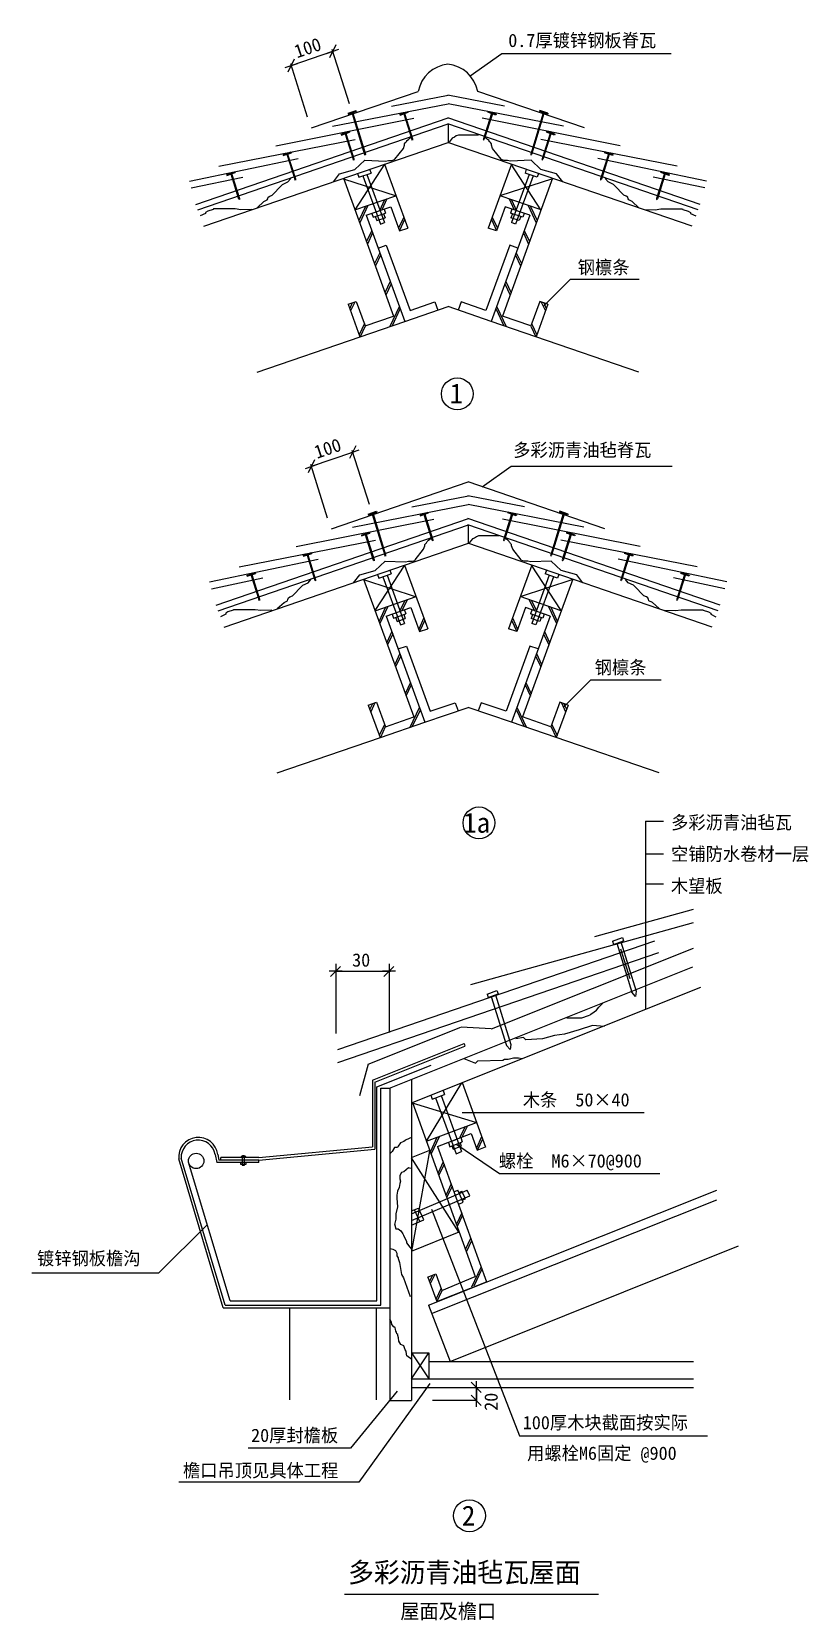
# Model space of a CAD drawing. Header units: metres. Extents: x 124 to 213, y 96 to 279.
import ezdxf

# ---------------------------------------------------------------- set-up
doc = ezdxf.new("R2010")
doc.units = ezdxf.units.M
for name, color, linetype in [('1', 7, 'Continuous'), ('B', 6, 'Continuous'), ('C', 3, 'Continuous'), ('PUB_TEXT', 7, 'Continuous'), ('标注', 2, 'Continuous')]:
    doc.layers.add(name, color=color, linetype=linetype)

# ---------------------------------------------------------------- blocks, each defined once
blk = doc.blocks.new('_ArchTick')
blk.add_line((-0.75, 0), (0.75, 0))
at = {"color": 5, "linetype": 'ByBlock'}
blk.add_lwpolyline([(-0.56, -0.56), (0.61, 0.61)], dxfattribs=at)

msp = doc.modelspace()

# ---------------------------------------------------------------- linework, layer by layer
msp.add_line((159.9, 98.63), (189.15, 98.63))
at = {"layer": '1'}
for p, q in [((153.76, 274.82), (158.54, 276.46)), ((160.45, 270.41), (158.47, 276.66)), ((155.62, 268.86), (153.7, 275.02)), ((174.37, 273.64), (178, 276.21)), ((178, 276.21), (197.51, 276.21)), ((161.24, 269.64), (161.27, 269.55)), ((167.72, 266.23), (167.64, 266.33)), ((167.73, 266.36), (167.72, 266.23)), ((162.29, 264.47), (162.2, 264.56)), ((162.3, 264.6), (162.29, 264.47)), ((195.84, 259.5), (195.85, 259.37)), ((195.85, 259.37), (195.94, 259.46)), ((182.79, 247.06), (185.94, 250.21)), ((185.94, 250.21), (193.84, 250.21)), ((156.08, 228.63), (160.86, 230.27)), ((162.77, 224.22), (160.79, 230.47)), ((157.95, 222.67), (156.03, 228.83)), ((175.76, 226.27), (179.11, 228.64)), ((179.11, 228.64), (197.64, 228.64)), ((185.12, 200.87), (188.27, 204.02)), ((188.27, 204.02), (196.39, 204.02)), ((194.57, 187.74), (196.65, 187.74)), ((194.57, 187.74), (194.57, 166.05)), ((194.57, 183.96), (196.65, 183.96)), ((194.57, 180.52), (196.65, 180.52)), ((158.82, 170.43), (165.19, 170.43)), ((158.88, 171.28), (158.88, 163.28)), ((165.02, 171.28), (165.02, 163.38)), ((173.44, 154.17), (194.42, 154.17)), ((172.85, 150.46), (177.74, 147.14)), ((177.74, 147.14), (196.23, 147.14)), ((169.92, 143), (180.07, 116.91)), ((144.05, 141.21), (138.47, 135.63)), ((138.47, 135.63), (123.86, 135.63)), ((169.72, 122.93), (161.53, 111.55)), ((165.97, 122.06), (160.59, 115.48)), ((175.17, 120.97), (170.02, 120.97)), ((175.09, 122.46), (175.09, 120.97))]:
    msp.add_line(p, q, dxfattribs=at)
at = {"layer": 'B'}
for p, q in [((156.07, 267.62), (168.39, 271.84)), ((165.31, 270.14), (171.85, 271.41)), ((178.32, 270.14), (171.78, 271.41)), ((187.56, 267.62), (175.24, 271.84)), ((158.5, 267.82), (171.82, 270.4)), ((160.3, 269.32), (161.24, 269.64)), ((160.3, 269.32), (160.33, 269.22)), ((160.33, 269.22), (161.27, 269.55)), ((160.76, 269.3), (162.2, 264.56)), ((160.85, 269.33), (162.3, 264.6)), ((166.26, 269.21), (167.21, 269.53)), ((166.26, 269.21), (166.29, 269.11)), ((166.29, 269.11), (167.24, 269.44)), ((166.71, 269.25), (167.64, 266.33)), ((166.8, 269.29), (167.73, 266.36)), ((167.21, 269.53), (167.24, 269.44)), ((185.13, 267.82), (171.82, 270.4)), ((176.83, 269.29), (175.9, 266.36)), ((176.93, 269.25), (175.99, 266.33)), ((176.42, 269.53), (176.39, 269.44)), ((177.34, 269.11), (176.39, 269.44)), ((177.37, 269.21), (176.42, 269.53)), ((177.37, 269.21), (177.34, 269.11)), ((182.78, 269.33), (181.34, 264.6)), ((182.87, 269.3), (181.43, 264.56)), ((182.39, 269.64), (182.36, 269.55)), ((183.3, 269.22), (182.36, 269.55)), ((183.33, 269.32), (182.39, 269.64)), ((183.33, 269.32), (183.3, 269.22)), ((142.77, 258.82), (171.85, 268.8)), ((143, 258.18), (171.85, 268.08)), ((151.98, 265.58), (167.88, 268.74)), ((200.86, 258.82), (171.78, 268.8)), ((200.63, 258.18), (171.78, 268.08)), ((171.82, 268.11), (171.82, 265.91)), ((191.65, 265.58), (175.75, 268.74)), ((143.68, 256.3), (171.85, 265.96)), ((145.41, 263.22), (161.13, 266.31)), ((159.51, 266.9), (160.46, 267.23)), ((159.51, 266.9), (159.54, 266.81)), ((159.54, 266.81), (160.48, 267.13)), ((159.95, 266.95), (160.88, 264.02)), ((160.05, 266.98), (160.98, 264.05)), ((160.46, 267.23), (160.48, 267.13)), ((199.95, 256.3), (171.78, 265.96)), ((175.9, 266.36), (175.91, 266.23)), ((175.91, 266.23), (175.99, 266.33)), ((198.22, 263.22), (182.5, 266.31)), ((183.59, 266.98), (182.65, 264.05)), ((183.68, 266.95), (182.75, 264.02)), ((183.18, 267.23), (183.15, 267.13)), ((184.09, 266.81), (183.15, 267.13)), ((184.12, 266.9), (183.18, 267.23)), ((184.12, 266.9), (184.09, 266.81)), ((142.03, 261.49), (154.55, 264.11)), ((152.81, 264.54), (153.75, 264.87)), ((152.81, 264.54), (152.84, 264.45)), ((152.84, 264.45), (153.78, 264.77)), ((153.25, 264.59), (154.15, 261.71)), ((153.34, 264.62), (154.24, 261.75)), ((153.75, 264.87), (153.78, 264.77)), ((160.97, 263.92), (160.88, 264.02)), ((160.98, 264.05), (160.97, 263.92)), ((181.34, 264.6), (181.35, 264.47)), ((181.35, 264.47), (181.43, 264.56)), ((182.65, 264.05), (182.66, 263.92)), ((182.66, 263.92), (182.75, 264.02)), ((201.6, 261.49), (189.08, 264.11)), ((190.29, 264.62), (189.39, 261.75)), ((190.38, 264.59), (189.49, 261.71)), ((189.88, 264.87), (189.85, 264.77)), ((190.8, 264.45), (189.85, 264.77)), ((190.83, 264.54), (189.88, 264.87)), ((190.83, 264.54), (190.8, 264.45)), ((142.23, 260.71), (148.17, 261.95)), ((146.32, 262.25), (147.27, 262.57)), ((146.32, 262.25), (146.35, 262.15)), ((146.35, 262.15), (147.3, 262.48)), ((146.78, 262.34), (147.69, 259.46)), ((146.88, 262.37), (147.79, 259.5)), ((147.27, 262.57), (147.3, 262.48)), ((159.77, 261.82), (165.55, 245.94)), ((161.11, 258.19), (164.52, 263.44)), ((161.37, 262.37), (161.53, 261.94)), ((161.53, 261.94), (162.95, 262.42)), ((162, 262.1), (164.02, 256.55)), ((162.47, 262.26), (164.49, 256.72)), ((162.79, 262.86), (162.95, 262.42)), ((164.5, 263.44), (167.17, 256.09)), ((179.13, 263.44), (176.46, 256.09)), ((183.86, 261.82), (178.08, 245.94)), ((182.52, 258.19), (179.11, 263.44)), ((181.16, 262.26), (179.14, 256.72)), ((181.63, 262.1), (179.61, 256.55)), ((180.84, 262.86), (180.69, 262.42)), ((182.1, 261.94), (180.69, 262.42)), ((182.26, 262.37), (182.1, 261.94)), ((201.4, 260.71), (195.46, 261.95)), ((196.75, 262.37), (195.84, 259.5)), ((196.85, 262.34), (195.94, 259.46)), ((196.37, 262.57), (196.34, 262.48)), ((197.28, 262.15), (196.34, 262.48)), ((197.31, 262.25), (196.37, 262.57)), ((197.31, 262.25), (197.28, 262.15)), ((154.23, 261.62), (154.15, 261.71)), ((154.24, 261.75), (154.23, 261.62)), ((159.77, 261.76), (165.83, 259.79)), ((183.86, 261.76), (177.8, 259.79)), ((189.39, 261.75), (189.4, 261.62)), ((189.4, 261.62), (189.49, 261.71)), ((147.78, 259.37), (147.69, 259.46)), ((147.79, 259.5), (147.78, 259.37)), ((161.09, 258.17), (165.82, 259.8)), ((162.3, 258.59), (161.55, 256.96)), ((162.57, 258.68), (161.65, 256.69)), ((162.38, 257.56), (165.22, 258.53)), ((164.5, 259.34), (163.92, 258.08)), ((164.77, 259.44), (164.19, 258.18)), ((164.47, 258.25), (164.62, 257.82)), ((165.22, 258.53), (166.23, 255.77)), ((178.41, 258.53), (177.41, 255.77)), ((182.54, 258.17), (177.81, 259.8)), ((181.25, 257.56), (178.41, 258.53)), ((178.86, 259.44), (179.45, 258.18)), ((179.17, 258.25), (179.01, 257.82)), ((179.13, 259.34), (179.72, 258.08)), ((181.06, 258.68), (181.99, 256.69)), ((181.33, 258.59), (182.09, 256.96)), ((162.38, 257.56), (166.84, 245.32)), ((163.05, 257.77), (163.21, 257.33)), ((163.21, 257.33), (164.62, 257.82)), ((163.44, 257.41), (163.61, 256.94)), ((163.61, 256.94), (164.57, 257.27)), ((164.02, 256.55), (164.49, 256.72)), ((164.4, 257.74), (164.57, 257.27)), ((166.72, 257.34), (166.12, 256.06)), ((166.82, 257.07), (166.22, 255.79)), ((181.25, 257.56), (176.8, 245.32)), ((176.82, 257.07), (177.41, 255.79)), ((176.92, 257.34), (177.51, 256.06)), ((180.43, 257.33), (179.01, 257.82)), ((179.24, 257.74), (179.07, 257.27)), ((180.03, 256.94), (179.07, 257.27)), ((179.61, 256.55), (179.14, 256.72)), ((180.2, 257.41), (180.03, 256.94)), ((180.58, 257.77), (180.43, 257.33)), ((163.03, 255.79), (162.43, 254.52)), ((163.12, 255.52), (162.53, 254.25)), ((166.23, 255.77), (167.17, 256.09)), ((177.41, 255.77), (176.46, 256.09)), ((180.51, 255.52), (181.1, 254.25)), ((180.61, 255.79), (181.2, 254.52)), ((163.95, 253.25), (163.36, 251.99)), ((164.05, 252.98), (163.46, 251.72)), ((163.76, 253.78), (164.7, 254.1)), ((164.7, 254.1), (167.44, 246.59)), ((178.93, 254.1), (176.19, 246.59)), ((179.87, 253.78), (178.93, 254.1)), ((179.58, 252.98), (180.17, 251.72)), ((179.68, 253.25), (180.27, 251.99)), ((165.16, 249.92), (164.55, 248.61)), ((165.26, 249.65), (164.65, 248.34)), ((178.37, 249.65), (178.98, 248.34)), ((178.47, 249.92), (179.08, 248.61)), ((160.3, 247.31), (161.25, 247.63)), ((160.3, 247.31), (161.67, 243.55)), ((160.79, 247.46), (160.5, 246.82)), ((161.07, 247.56), (160.59, 246.53)), ((161.25, 247.63), (162.27, 244.81)), ((167.44, 246.59), (170.31, 247.57)), ((170.31, 247.57), (170.65, 246.63)), ((173.32, 247.57), (172.98, 246.63)), ((176.19, 246.59), (173.32, 247.57)), ((182.38, 247.63), (181.36, 244.81)), ((183.33, 247.31), (181.96, 243.55)), ((183.33, 247.31), (182.38, 247.63)), ((182.56, 247.56), (183.05, 246.53)), ((182.84, 247.46), (183.14, 246.82)), ((161.7, 243.56), (166.84, 245.32)), ((162.27, 244.81), (165.55, 245.94)), ((166.17, 247), (165.11, 244.73)), ((166.27, 246.73), (165.38, 244.82)), ((166.84, 245.32), (171.82, 247.03)), ((176.8, 245.32), (171.82, 247.03)), ((181.94, 243.56), (176.8, 245.32)), ((177.36, 246.73), (178.25, 244.82)), ((177.46, 247), (178.52, 244.73)), ((181.36, 244.81), (178.08, 245.94)), ((162.18, 245.08), (161.58, 243.8)), ((162.27, 244.79), (161.7, 243.56)), ((181.36, 244.79), (181.94, 243.56)), ((181.45, 245.08), (182.05, 243.8)), ((158.4, 221.43), (174.15, 226.83)), ((167.64, 223.95), (174.17, 225.22)), ((180.64, 223.95), (174.11, 225.22)), ((189.88, 221.43), (174.14, 226.83)), ((160.83, 221.63), (174.14, 224.21)), ((162.62, 223.13), (163.57, 223.45)), ((162.65, 223.03), (163.6, 223.36)), ((163.57, 223.45), (163.6, 223.36)), ((168.59, 223.02), (169.53, 223.34)), ((169.53, 223.34), (169.56, 223.25)), ((187.45, 221.63), (174.14, 224.21)), ((178.75, 223.34), (178.72, 223.25)), ((179.69, 223.02), (178.75, 223.34)), ((184.71, 223.45), (184.68, 223.36)), ((185.63, 223.03), (184.68, 223.36)), ((185.66, 223.13), (184.71, 223.45)), ((145.09, 212.63), (174.17, 222.61)), ((145.32, 211.99), (174.17, 221.89)), ((154.31, 219.39), (170.2, 222.55)), ((162.62, 223.13), (162.65, 223.03)), ((163.08, 223.11), (164.53, 218.38)), ((163.18, 223.14), (164.62, 218.41)), ((168.59, 223.02), (168.62, 222.92)), ((168.62, 222.92), (169.56, 223.25)), ((169.03, 223.07), (169.96, 220.14)), ((169.13, 223.1), (170.06, 220.17)), ((203.19, 212.63), (174.11, 222.61)), ((202.96, 211.99), (174.11, 221.89)), ((174.14, 221.9), (174.14, 219.75)), ((193.97, 219.39), (178.08, 222.55)), ((179.15, 223.1), (178.22, 220.17)), ((179.25, 223.07), (178.32, 220.14)), ((179.66, 222.92), (178.72, 223.25)), ((179.69, 223.02), (179.66, 222.92)), ((185.1, 223.14), (183.66, 218.41)), ((185.2, 223.11), (183.75, 218.38)), ((185.66, 223.13), (185.63, 223.03)), ((146.01, 210.11), (174.17, 219.78)), ((147.74, 217.03), (163.45, 220.12)), ((161.83, 220.71), (162.78, 221.04)), ((161.83, 220.71), (161.86, 220.62)), ((161.86, 220.62), (162.81, 220.94)), ((162.28, 220.76), (163.21, 217.83)), ((162.37, 220.79), (163.3, 217.87)), ((162.78, 221.04), (162.81, 220.94)), ((170.05, 220.04), (169.96, 220.14)), ((170.06, 220.17), (170.05, 220.04)), ((202.27, 210.11), (174.11, 219.78)), ((178.22, 220.17), (178.23, 220.04)), ((178.23, 220.04), (178.32, 220.14)), ((200.54, 217.03), (184.83, 220.12)), ((185.91, 220.79), (184.98, 217.87)), ((186, 220.76), (185.07, 217.83)), ((185.5, 221.04), (185.47, 220.94)), ((186.42, 220.62), (185.47, 220.94)), ((186.45, 220.71), (185.5, 221.04)), ((186.45, 220.71), (186.42, 220.62)), ((144.35, 215.3), (156.87, 217.92)), ((155.13, 218.35), (156.08, 218.68)), ((155.13, 218.35), (155.16, 218.26)), ((155.16, 218.26), (156.11, 218.58)), ((155.57, 218.4), (156.47, 215.52)), ((155.67, 218.43), (156.56, 215.56)), ((156.08, 218.68), (156.11, 218.58)), ((163.3, 217.87), (163.29, 217.73)), ((164.61, 218.28), (164.53, 218.38)), ((164.62, 218.41), (164.61, 218.28)), ((183.66, 218.41), (183.67, 218.28)), ((183.67, 218.28), (183.75, 218.38)), ((184.98, 217.87), (184.99, 217.73)), ((203.93, 215.3), (191.41, 217.92)), ((192.61, 218.43), (191.72, 215.56)), ((192.71, 218.4), (191.81, 215.52)), ((192.2, 218.68), (192.17, 218.58)), ((193.12, 218.26), (192.17, 218.58)), ((193.15, 218.35), (192.2, 218.68)), ((193.15, 218.35), (193.12, 218.26)), ((148.64, 216.06), (149.59, 216.38)), ((148.64, 216.06), (148.67, 215.96)), ((148.67, 215.96), (149.62, 216.29)), ((149.11, 216.15), (150.02, 213.27)), ((149.2, 216.18), (150.11, 213.31)), ((149.59, 216.38), (149.62, 216.29)), ((163.29, 217.73), (163.21, 217.83)), ((163.43, 212), (166.85, 217.25)), ((163.69, 216.18), (163.85, 215.75)), ((163.85, 215.75), (165.27, 216.23)), ((164.8, 216.07), (166.82, 210.53)), ((165.11, 216.67), (165.27, 216.23)), ((166.82, 217.25), (169.5, 209.91)), ((181.46, 217.25), (178.78, 209.91)), ((184.85, 212), (181.43, 217.25)), ((183.48, 216.07), (181.46, 210.53)), ((183.17, 216.67), (183.01, 216.23)), ((184.43, 215.75), (183.01, 216.23)), ((184.59, 216.18), (184.43, 215.75)), ((184.99, 217.73), (185.07, 217.83)), ((199.08, 216.18), (198.17, 213.31)), ((199.17, 216.15), (198.26, 213.27)), ((198.69, 216.38), (198.66, 216.29)), ((199.61, 215.96), (198.66, 216.29)), ((199.64, 216.06), (198.69, 216.38)), ((199.64, 216.06), (199.61, 215.96)), ((144.56, 214.52), (150.49, 215.76)), ((156.55, 215.43), (156.47, 215.52)), ((156.56, 215.56), (156.55, 215.43)), ((162.09, 215.63), (167.87, 199.75)), ((162.09, 215.57), (168.15, 213.6)), ((164.32, 215.91), (166.34, 210.37)), ((186.19, 215.57), (180.13, 213.6)), ((186.19, 215.63), (180.41, 199.75)), ((183.96, 215.91), (181.94, 210.37)), ((191.72, 215.56), (191.73, 215.43)), ((191.73, 215.43), (191.81, 215.52)), ((203.72, 214.52), (197.79, 215.76)), ((150.1, 213.18), (150.02, 213.27)), ((150.11, 213.31), (150.1, 213.18)), ((163.42, 211.98), (168.15, 213.61)), ((164.63, 212.4), (163.87, 210.77)), ((164.9, 212.49), (163.97, 210.5)), ((166.83, 213.15), (166.24, 211.89)), ((167.1, 213.25), (166.51, 211.99)), ((184.86, 211.98), (180.13, 213.61)), ((181.18, 213.25), (181.77, 211.99)), ((181.45, 213.15), (182.04, 211.89)), ((183.38, 212.49), (184.31, 210.5)), ((183.65, 212.4), (184.41, 210.77)), ((198.17, 213.31), (198.18, 213.18)), ((198.18, 213.18), (198.26, 213.27)), ((164.71, 211.37), (167.54, 212.34)), ((164.71, 211.37), (169.16, 199.13)), ((165.37, 211.58), (165.53, 211.14)), ((165.53, 211.14), (166.95, 211.63)), ((165.78, 211.23), (165.95, 210.76)), ((165.95, 210.76), (166.88, 211.08)), ((166.33, 210.36), (166.82, 210.53)), ((166.71, 211.55), (166.88, 211.08)), ((166.79, 212.06), (166.95, 211.63)), ((167.54, 212.34), (168.55, 209.58)), ((169.04, 211.16), (168.44, 209.87)), ((169.14, 210.88), (168.54, 209.6)), ((183.57, 211.37), (179.12, 199.13)), ((179.14, 210.88), (179.74, 209.6)), ((179.24, 211.16), (179.84, 209.87)), ((180.74, 212.34), (179.73, 209.58)), ((183.57, 211.37), (180.74, 212.34)), ((181.49, 212.06), (181.33, 211.63)), ((182.75, 211.14), (181.33, 211.63)), ((181.56, 211.55), (181.39, 211.08)), ((182.38, 210.74), (181.39, 211.08)), ((181.95, 210.36), (181.46, 210.53)), ((182.55, 211.21), (182.38, 210.74)), ((182.91, 211.58), (182.75, 211.14)), ((165.35, 209.6), (164.76, 208.33)), ((165.45, 209.33), (164.86, 208.06)), ((168.55, 209.58), (169.5, 209.91)), ((179.73, 209.58), (178.78, 209.91)), ((182.83, 209.33), (183.42, 208.06)), ((182.93, 209.6), (183.52, 208.33)), ((166.27, 207.06), (165.68, 205.8)), ((166.08, 207.59), (167.03, 207.91)), ((167.03, 207.91), (169.76, 200.4)), ((181.25, 207.91), (178.52, 200.4)), ((182.2, 207.59), (181.25, 207.91)), ((182.01, 207.06), (182.6, 205.8)), ((166.37, 206.79), (165.78, 205.53)), ((181.91, 206.79), (182.5, 205.53)), ((167.49, 203.73), (166.87, 202.42)), ((167.58, 203.46), (166.97, 202.15)), ((180.7, 203.46), (181.31, 202.15)), ((180.79, 203.73), (181.41, 202.42)), ((162.63, 201.12), (163.57, 201.44)), ((163.57, 201.44), (164.6, 198.62)), ((169.76, 200.4), (172.64, 201.38)), ((172.64, 201.38), (172.98, 200.44)), ((175.64, 201.38), (175.3, 200.44)), ((178.52, 200.4), (175.64, 201.38)), ((184.71, 201.44), (183.68, 198.62)), ((185.65, 201.12), (184.71, 201.44)), ((162.63, 201.12), (163.99, 197.36)), ((163.12, 201.27), (162.82, 200.63)), ((163.39, 201.37), (162.91, 200.34)), ((164.6, 198.62), (167.87, 199.75)), ((168.49, 200.81), (167.43, 198.54)), ((168.59, 200.54), (167.7, 198.63)), ((169.16, 199.13), (174.14, 200.84)), ((179.12, 199.13), (174.14, 200.84)), ((179.69, 200.54), (180.58, 198.63)), ((179.79, 200.81), (180.85, 198.54)), ((183.68, 198.62), (180.41, 199.75)), ((185.65, 201.12), (184.29, 197.36)), ((184.89, 201.37), (185.37, 200.34)), ((185.16, 201.27), (185.46, 200.63)), ((164.5, 198.89), (163.9, 197.61)), ((164.02, 197.37), (169.16, 199.13)), ((164.59, 198.6), (164.02, 197.37)), ((184.26, 197.37), (179.12, 199.13)), ((183.69, 198.6), (184.26, 197.37)), ((183.78, 198.89), (184.38, 197.61)), ((188.74, 174.44), (200.1, 177.61)), ((174.45, 168.92), (200.11, 176.06)), ((159.12, 161.41), (195.66, 173.94)), ((190.77, 173.91), (191.92, 174.32)), ((190.89, 173.53), (192.04, 173.94)), ((191.92, 174.32), (192.04, 173.94)), ((159.13, 159.94), (196.12, 172.61)), ((176.81, 163.8), (200.1, 173.11)), ((190.77, 173.91), (190.89, 173.53)), ((191.25, 173.66), (193.01, 168.01)), ((191.69, 173.03), (192.76, 169.61)), ((191.72, 173.82), (193.49, 168.13)), ((165.08, 156.96), (200.03, 170.93)), ((167.6, 155.27), (200.96, 168.61)), ((176.32, 167.79), (177.46, 168.2)), ((176.32, 167.79), (176.44, 167.41)), ((176.44, 167.41), (177.59, 167.82)), ((176.79, 167.54), (178.56, 161.89)), ((177.27, 167.71), (179.04, 162.01)), ((177.46, 168.2), (177.59, 167.82)), ((193.43, 167.53), (193.01, 168.01)), ((193.49, 168.13), (193.43, 167.53)), ((162.63, 159.73), (173.31, 164)), ((176.79, 163.8), (173.32, 164)), ((163.1, 157.87), (173.68, 162.1)), ((163.4, 157.67), (173.77, 161.81)), ((173.68, 162.1), (173.77, 161.81)), ((178.97, 161.42), (178.56, 161.89)), ((179.04, 162.01), (178.97, 161.42)), ((162.63, 159.73), (161.6, 156.08)), ((163.6, 157.1), (169.86, 159.6)), ((163.1, 157.87), (163.1, 150.21)), ((163.4, 157.67), (163.4, 149.93)), ((167.6, 157.96), (167.6, 120.96)), ((169.35, 150.87), (173.4, 157.56)), ((173.43, 157.6), (176.13, 150.18)), ((163.6, 132.46), (163.6, 157.1)), ((164.09, 156.96), (165.1, 156.96)), ((164.09, 131.96), (164.09, 156.96)), ((165.1, 156.96), (165.1, 120.96)), ((169.85, 156.17), (170.01, 155.71)), ((170.01, 155.71), (171.41, 156.25)), ((170.39, 155.86), (172.74, 149.41)), ((171.04, 156.11), (173.38, 149.66)), ((171.25, 156.69), (171.41, 156.25)), ((167.7, 155.29), (175.11, 152.99)), ((167.72, 155.32), (174.96, 135.24)), ((169.34, 150.86), (175.1, 153)), ((173.78, 152.55), (173.19, 151.29)), ((174.05, 152.64), (173.46, 151.38)), ((150.01, 148.98), (163.1, 150.2)), ((170.54, 151.27), (169.79, 149.65)), ((170.81, 151.37), (169.89, 149.38)), ((170.62, 150.24), (174.5, 151.73)), ((170.62, 150.24), (176.25, 134.63)), ((171.86, 150.7), (172.04, 150.21)), ((172.04, 150.21), (173.46, 150.76)), ((172.21, 150.85), (172.68, 151.02)), ((172.27, 150.3), (172.4, 149.93)), ((172.4, 149.93), (173.34, 150.29)), ((173.2, 150.66), (173.34, 150.29)), ((173.28, 151.27), (173.46, 150.76)), ((174.5, 151.73), (175.19, 149.83)), ((175.69, 151.34), (175.09, 150.06)), ((175.79, 151.07), (175.19, 149.79)), ((175.19, 149.83), (176.14, 150.19)), ((145.92, 131.66), (140.79, 148.8)), ((146.14, 131.96), (141.07, 148.89)), ((146.71, 132.46), (141.92, 148.45)), ((144.99, 149.33), (145.19, 148.38)), ((150.01, 148.38), (145.19, 148.38)), ((145.29, 149.33), (145.43, 148.68)), ((150.01, 148.68), (145.43, 148.68)), ((145.65, 148.68), (145.65, 148.98)), ((150.01, 148.98), (145.65, 148.98)), ((147.91, 148.38), (147.91, 148.19)), ((148.1, 149.15), (148.1, 148.1)), ((148.23, 148.98), (148.23, 149.17)), ((148.36, 148.1), (148.36, 149.15)), ((148.56, 148.19), (148.56, 148.38)), ((150.01, 148.38), (150.01, 148.68)), ((150.02, 148.68), (163.4, 149.93)), ((167.6, 148.96), (169.71, 149.8)), ((169.7, 149.71), (167.6, 138.18)), ((173.07, 140.38), (167.6, 148.94)), ((171.27, 148.48), (170.67, 147.2)), ((172.74, 149.41), (173.38, 149.66)), ((147.91, 148.19), (148.56, 148.19)), ((148.1, 148.1), (148.36, 148.1)), ((171.37, 148.2), (170.77, 146.93)), ((167.6, 142.47), (174.04, 145.19)), ((172.19, 145.94), (171.6, 144.68)), ((172.29, 145.67), (171.7, 144.4)), ((172.5, 145.03), (172.93, 145.21)), ((173.55, 143.81), (172.93, 145.21)), ((173.05, 144.95), (173.41, 145.11)), ((173.82, 144.19), (173.41, 145.11)), ((174.32, 144.55), (174.04, 145.19)), ((167.6, 141.72), (174.32, 144.55)), ((167.6, 142.81), (168.4, 143.15)), ((168.58, 141.59), (167.97, 142.95)), ((169.02, 141.78), (168.4, 143.15)), ((173.08, 143.61), (173.55, 143.81)), ((173.45, 144.04), (173.82, 144.19)), ((167.6, 141.18), (169.02, 141.78)), ((173.4, 142.61), (172.79, 141.3)), ((173.5, 142.34), (172.89, 141.02)), ((167.6, 138.19), (173.1, 140.39)), ((174.42, 139.64), (173.81, 138.33)), ((174.52, 139.37), (173.91, 138.06)), ((169.44, 135.17), (170.42, 135.56)), ((170.42, 135.56), (171.12, 133.64)), ((175.58, 136.31), (174.52, 134.03)), ((175.68, 136.03), (174.79, 134.13)), ((169.49, 135.19), (170.52, 132.37)), ((169.98, 135.33), (169.68, 134.69)), ((170.25, 135.43), (169.77, 134.4)), ((171.03, 133.9), (170.43, 132.62)), ((170.54, 132.38), (176.25, 134.63)), ((171.12, 133.64), (174.96, 135.24)), ((146.14, 131.96), (164.09, 131.96)), ((146.71, 132.46), (163.6, 132.46)), ((171.12, 133.61), (170.54, 132.38)), ((145.92, 131.66), (165.1, 131.66)), ((165.1, 120.96), (167.6, 120.96))]:
    msp.add_line(p, q, dxfattribs=at)
msp.add_circle((142.8, 148.58), 0.89, dxfattribs=at)
for centre, radius, start, end in [((172.16, 271.15), 3.83, 95.29, 169.55), ((171.48, 271.15), 3.82, 10.42, 85.2), ((143.05, 149.02), 2.27, 7.87, 185.63), ((143.04, 149.01), 1.97, 9.43, 183.57), ((148.24, 148.78), 0.39, 31.37, 149.26)]:
    msp.add_arc(centre, radius, start, end, dxfattribs=at)
at = {"layer": 'C'}
for p, q in [((149.81, 239.48), (161.7, 243.56)), ((193.82, 239.48), (181.94, 243.56)), ((152.13, 193.29), (164.02, 197.37)), ((196.15, 193.29), (184.26, 197.37)), ((169.57, 131.94), (202.77, 145.21)), ((169.93, 131.01), (202.77, 144.11)), ((172.07, 125.46), (205.3, 138.78)), ((169.57, 131.94), (172.07, 125.46)), ((153.55, 131.63), (153.55, 121.03)), ((163.55, 131.63), (163.55, 121.03)), ((167.6, 123.46), (169.6, 126.46)), ((167.6, 126.46), (169.6, 126.46)), ((167.6, 126.45), (169.6, 123.46)), ((169.6, 126.46), (169.6, 123.46)), ((169.6, 125.46), (200.1, 125.46)), ((167.6, 123.46), (200.1, 123.46)), ((167.6, 122.46), (200.1, 122.46))]:
    msp.add_line(p, q, dxfattribs=at)
for points in [[(158.61, 261.41), (159.32, 262.32), (161.1, 262.83), (162.23, 263.9), (164.6, 263.81), (164.96, 263.87), (165.28, 263.87), (165.34, 263.87), (165.67, 263.97), (165.7, 264.03), (166.67, 265.26), (166.8, 265.65), (166.8, 265.81), (166.93, 265.94), (167, 266.01), (167.06, 266.07), (167.06, 266.07), (167.09, 266.17), (167.26, 266.3), (167.42, 266.43), (167.68, 266.62)], [(175.34, 266.8), (173.47, 266.8), (173.01, 266.8), (172.76, 266.7), (172.55, 266.55), (172.3, 266.45), (171.95, 265.99)], [(185.03, 261.41), (184.31, 262.32), (182.53, 262.83), (181.4, 263.9), (179.03, 263.81), (178.68, 263.87), (178.35, 263.87), (178.29, 263.87), (177.96, 263.97), (177.93, 264.03), (176.96, 265.26), (176.83, 265.65), (176.83, 265.81), (176.7, 265.94), (176.64, 266.01), (176.57, 266.07), (176.57, 266.07), (176.54, 266.17), (176.38, 266.3), (176.21, 266.43), (175.96, 266.62)], [(149.82, 258.42), (150.59, 259.14), (150.98, 259.33), (151.05, 259.46), (151.11, 259.66), (151.27, 259.78), (151.56, 259.88), (152.63, 261.01), (152.76, 261.11), (153.38, 261.4), (153.7, 261.79)], [(193.82, 258.42), (193.04, 259.14), (192.65, 259.33), (192.59, 259.46), (192.52, 259.66), (192.36, 259.78), (192.07, 259.88), (191, 261.01), (190.87, 261.11), (190.25, 261.4), (189.93, 261.79)], [(149.21, 258.24), (147.94, 258.19), (147.28, 258.29), (146.37, 258.29), (145.86, 258.29), (144.79, 258.29), (144.74, 258.24), (144.13, 258.03), (143.88, 257.88), (143.88, 257.78), (143.27, 257.48)], [(194.42, 258.24), (195.69, 258.19), (196.35, 258.29), (197.27, 258.29), (197.77, 258.29), (198.84, 258.29), (198.89, 258.24), (199.5, 258.03), (199.75, 257.88), (199.75, 257.78), (200.36, 257.48)], [(160.93, 215.22), (161.64, 216.13), (163.42, 216.64), (164.56, 217.71), (166.92, 217.62), (167.28, 217.68), (167.6, 217.68), (167.67, 217.68), (167.99, 217.78), (168.02, 217.84), (169, 219.07), (169.13, 219.46), (169.13, 219.62), (169.26, 219.75), (169.32, 219.82), (169.39, 219.88), (169.39, 219.88), (169.42, 219.98), (169.58, 220.11), (169.74, 220.24), (170, 220.43)], [(177.66, 220.61), (175.79, 220.61), (175.33, 220.61), (175.08, 220.51), (174.88, 220.36), (174.63, 220.26), (174.27, 219.8)], [(187.35, 215.22), (186.64, 216.13), (184.86, 216.64), (183.72, 217.71), (181.36, 217.62), (181, 217.68), (180.68, 217.68), (180.61, 217.68), (180.29, 217.78), (180.26, 217.84), (179.28, 219.07), (179.15, 219.46), (179.15, 219.62), (179.02, 219.75), (178.96, 219.82), (178.89, 219.88), (178.89, 219.88), (178.86, 219.98), (178.7, 220.11), (178.54, 220.24), (178.28, 220.43)], [(152.14, 212.24), (152.92, 212.95), (153.31, 213.14), (153.37, 213.27), (153.44, 213.47), (153.6, 213.6), (153.89, 213.69), (154.96, 214.83), (155.09, 214.92), (155.7, 215.21), (156.03, 215.6)], [(196.14, 212.24), (195.36, 212.95), (194.97, 213.14), (194.91, 213.27), (194.84, 213.47), (194.68, 213.6), (194.39, 213.69), (193.32, 214.83), (193.19, 214.92), (192.58, 215.21), (192.25, 215.6)], [(151.53, 212.05), (150.26, 212), (149.6, 212.1), (148.69, 212.1), (148.18, 212.1), (147.12, 212.1), (147.07, 212.05), (146.46, 211.84), (146.2, 211.69), (146.2, 211.59), (145.59, 211.29)], [(196.75, 212.05), (198.02, 212), (198.68, 212.1), (199.59, 212.1), (200.1, 212.1), (201.16, 212.1), (201.21, 212.05), (201.82, 211.84), (202.08, 211.69), (202.08, 211.59), (202.69, 211.29)], [(185.51, 165.05), (187.22, 165.05), (188.02, 165.32), (188.2, 165.41), (188.29, 165.5), (188.65, 165.77), (188.92, 165.95), (189.19, 166.31), (189.64, 166.76)], [(189.86, 164.07), (188.45, 164.2), (186.91, 163.68), (185.25, 163.17), (184.1, 163.04), (182.69, 162.66), (180.77, 162.53), (180.51, 162.79), (179.62, 162.66)], [(173.63, 160.38), (174.98, 159.84), (175.25, 160.11), (178.13, 160.2), (178.31, 160.29), (178.76, 160.29), (179.38, 160.47), (179.56, 160.47), (179.92, 160.47), (180.37, 160.38)], [(167.61, 151.28), (166.98, 151.01), (166.89, 150.92), (166.71, 150.83), (166.35, 150.65), (166.08, 150.29), (165.99, 150.11), (165.64, 150.11), (165.37, 149.67), (165.19, 149.49), (165.19, 149.49)], [(167.52, 147.69), (167.25, 147.78), (166.71, 147.33), (166.44, 147.24), (166.26, 146.88), (166.26, 146.52), (166.35, 146.25), (166.26, 145.98), (166.17, 145.53), (165.99, 145.09), (165.91, 144.64), (165.91, 144.28), (165.99, 143.29), (165.82, 142.48), (165.82, 141.85), (165.67, 141.26)], [(165.65, 141.34), (165.79, 140.75), (166.09, 140.75), (166.38, 140.53), (166.6, 140.16), (166.67, 140.02), (167.04, 139.29), (167.04, 139.14), (167.4, 138.63), (167.62, 138.41)], [(165.16, 138.48), (165.46, 138.4), (165.77, 138.25), (165.92, 137.94), (165.92, 137.64), (166.07, 137.41), (166.07, 137.33), (166.23, 136.87), (166.46, 135.5), (166.69, 135.11), (167.45, 132.97)], [(167.64, 125.69), (167.08, 126.1), (167.02, 126.31), (166.99, 126.67), (166.87, 126.81), (166.73, 127.26), (166.4, 127.44), (166.16, 127.82), (166.13, 128.2), (166.04, 128.44), (166.04, 128.56), (165.93, 128.65), (165.9, 128.83), (165.81, 128.97), (165.78, 129.18), (165.72, 129.36), (165.57, 129.45), (165.33, 129.74), (165.3, 130.01), (165.13, 130.36)]]:
    msp.add_lwpolyline(points, dxfattribs=at)
at = {"layer": 'PUB_TEXT'}
for p, q in [((160.59, 115.48), (148.8, 115.48)), ((180.07, 116.91), (201.7, 116.91)), ((161.53, 111.55), (140.79, 111.55))]:
    msp.add_line(p, q, dxfattribs=at)
for centre in [(172.88, 236.98), (175.38, 187.54), (174.29, 107.68)]:
    msp.add_circle(centre, 1.83, dxfattribs=at)

# ---------------------------------------------------------------- block references
at = {"layer": '标注'}
for p, rotation in [((158.54, 276.46), 19), ((153.76, 274.82), 19), ((160.86, 230.27), 19), ((156.09, 228.63), 19), ((158.88, 170.43), 180), ((165.02, 170.43), 180), ((175.09, 122.46), 90), ((175.09, 120.97), 90)]:
    msp.add_blockref('_ArchTick', p, dxfattribs=dict(at, rotation=rotation))

# ---------------------------------------------------------------- texts
at = {"layer": 'PUB_TEXT'}
for s, height, p in [('0.7厚镀锌钢板脊瓦', 1.53, (178.76, 276.95)), ('钢檩条', 1.53, (186.76, 250.81)), ('1', 2.29, (172, 235.88)), ('多彩沥青油毡脊瓦', 1.53, (179.33, 229.74)), ('钢檩条', 1.53, (188.72, 204.69)), ('1a', 2.29, (173.56, 186.41)), ('多彩沥青油毡瓦', 1.53, (197.52, 186.82)), ('空铺防水卷材一层', 1.53, (197.52, 183.19)), ('木望板', 1.53, (197.49, 179.51)), ('30', 1.53, (160.77, 170.97)), ('木条  50×40', 1.53, (180.43, 154.86)), ('螺栓  M6×70@900', 1.53, (177.68, 147.82)), ('镀锌钢板檐沟', 1.53, (124.46, 136.58)), ('100厚木块截面按实际', 1.53, (180.43, 117.66)), ('20厚封檐板', 1.53, (149.13, 116.19)), ('用螺栓M6固定 @900', 1.53, (180.93, 114.13)), ('檐口吊顶见具体工程', 1.53, (141.28, 112.14)), ('2', 2.29, (173.41, 106.56)), ('多彩沥青油毡瓦屋面', 2.29, (160.3, 100.01)), ('屋面及檐口', 1.7, (166.32, 95.83))]:
    msp.add_text(s, height=height, dxfattribs=at).set_placement(p)
for s, rotation, p in [('100', 18.64, (154.41, 275.65)), ('100', 18.64, (156.71, 229.48)), ('20', 90, (177.54, 119.78))]:
    msp.add_text(s, height=1.53, rotation=rotation, dxfattribs=at).set_placement(p)

doc.saveas('drawing.dxf')
